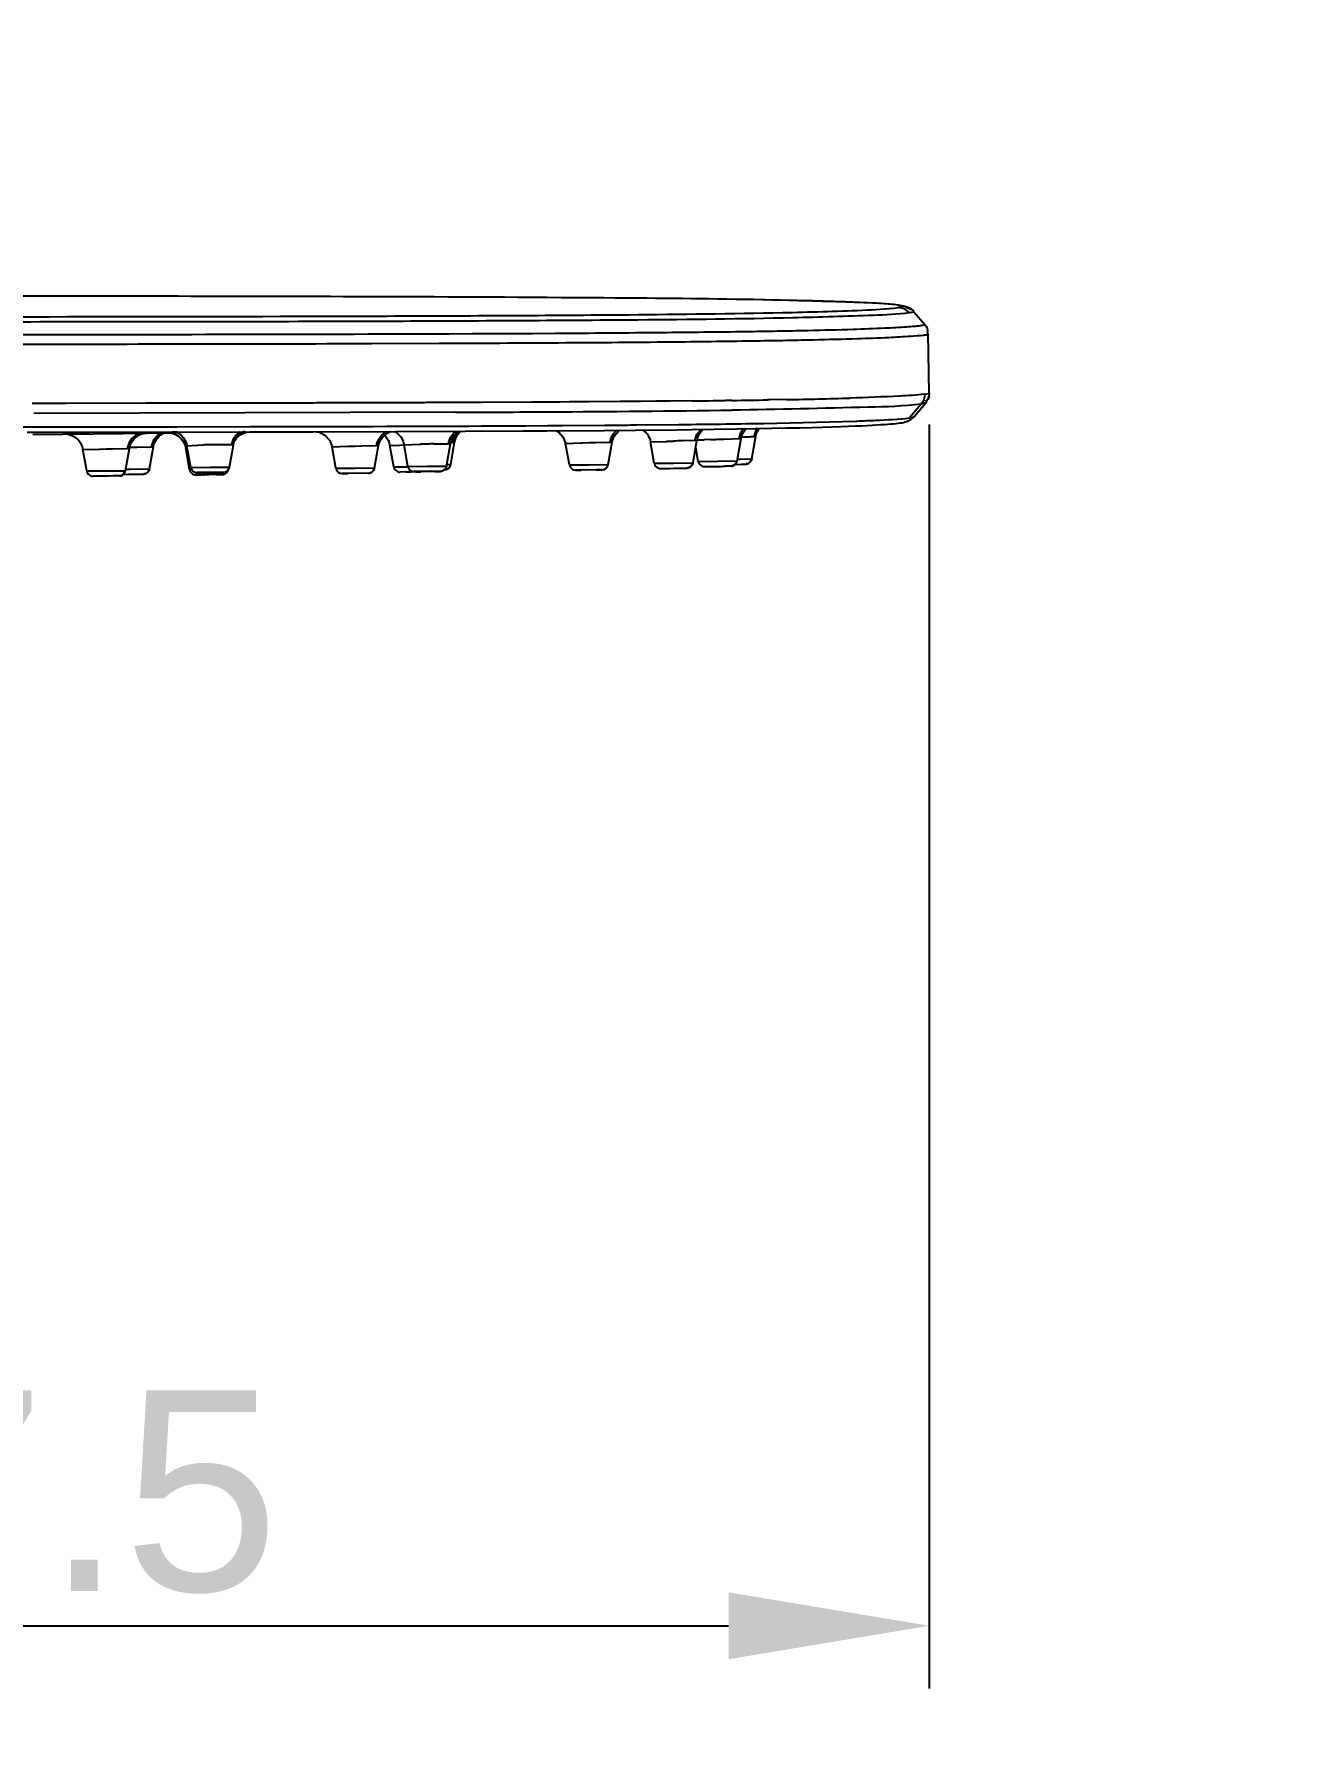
# Model space of a CAD drawing. Header units: millimetres. Extents: x 4625 to 5171, y -2661 to -1889.
# Drawn here: x 4793.23 to 4818.6, y -2144.52 to -2110.69 of the extents above; entities that cross this region are included whole.
import ezdxf

# ---------------------------------------------------------------- set-up
doc = ezdxf.new("R2010")
doc.units = ezdxf.units.MM
doc.header["$LTSCALE"] = 0.1
doc.layers.add('DIM', color=3, linetype='Continuous')
doc.styles.get("Standard").update_dxf_attribs({"font": 'arial.ttf'})
doc.dimstyles.new('ISO-25', dxfattribs={"dimtxt": 2.5, "dimasz": 2.5, "dimexe": 1.25, "dimexo": 0.625, "dimtad": 1, "dimlfac": 5, "dimtxsty": 'Standard', "dimcen": 2.5, "dimadec": 0, "dimazin": 0, "dimtfac": 1, "dimtmove": 0, "dimatfit": 3, "dimfxl": 0, "dimarcsym": 0})

# ---------------------------------------------------------------- blocks, each defined once
blk = doc.blocks.new('*D4')
at = {"layer": 'Defpoints', "color": 0}
for p in [(4744.225, -2117.851), (4811.072, -2117.852), (4811.072, -2142.426)]:
    blk.add_point(p, dxfattribs=at)
at = {"layer": 'DIM', "color": 0, "lineweight": -2}
for p, q in [((4744.225, -2118.476), (4744.225, -2143.676)), ((4811.072, -2118.477), (4811.072, -2143.676)), ((4748.225, -2142.426), (4807.072, -2142.426))]:
    blk.add_line(p, q, dxfattribs=at)
at = {"layer": 'DIM', "color": 0}
for points in [[(4748.225, -2141.76), (4748.225, -2143.093), (4744.225, -2142.426)], [(4807.072, -2141.76), (4807.072, -2143.093), (4811.072, -2142.426)]]:
    blk.add_solid(points, dxfattribs=at)
at = {"layer": 'DIM', "color": 0, "insert": (4791.126, -2139.759), "char_height": 4, "attachment_point": 5}
blk.add_mtext('267.5', dxfattribs=at)
blk = doc.blocks.new('*D16')
at = {"layer": 'Defpoints', "color": 0}
for p in [(4777.648, -2092.633), (4866.09, -2605.033), (4891.722, -2605.033)]:
    blk.add_point(p, dxfattribs=at)
at = {"layer": 'DIM', "color": 0, "lineweight": -2}
for p, q in [((4778.273, -2092.633), (4892.972, -2092.633)), ((4891.722, -2096.633), (4891.722, -2601.033)), ((4866.715, -2605.033), (4892.972, -2605.033))]:
    blk.add_line(p, q, dxfattribs=at)
at = {"layer": 'DIM', "color": 0}
for points in [[(4891.056, -2096.633), (4892.389, -2096.633), (4891.722, -2092.633)], [(4891.056, -2601.033), (4892.389, -2601.033), (4891.722, -2605.033)]]:
    blk.add_solid(points, dxfattribs=at)
at = {"layer": 'DIM', "color": 0, "insert": (4888.475, -2348.833), "char_height": 4, "attachment_point": 5, "rotation": 90}
blk.add_mtext('(2280)', dxfattribs=at)

msp = doc.modelspace()

# ---------------------------------------------------------------- linework, layer by layer
at = {"color": 7, "linetype": 'Continuous'}
for p, q in [((4810.5636, -2116.1178), (4810.4072, -2116.0943)), ((4810.4495, -2116.1499), (4810.5398, -2116.1256)), ((4810.5395, -2116.1256), (4810.4519, -2116.1014)), ((4810.7088, -2116.1912), (4810.5636, -2116.1178)), ((4810.727, -2116.2476), (4810.6775, -2116.2559)), ((4810.7683, -2116.2314), (4810.727, -2116.2476)), ((4810.7673, -2116.2301), (4810.7474, -2116.2092)), ((4810.7663, -2116.231), (4810.9801, -2116.4833)), ((4801.509, -2116.6703), (4801.9716, -2116.6684)), ((4801.9716, -2116.6684), (4802.3013, -2116.6669)), ((4802.3013, -2116.6669), (4802.5287, -2116.6659)), ((4802.5287, -2116.6659), (4802.5482, -2116.6658)), ((4802.5482, -2116.6658), (4802.8186, -2116.6644)), ((4802.8186, -2116.6644), (4803.1632, -2116.6626)), ((4803.1632, -2116.6626), (4803.6255, -2116.6599)), ((4811.0717, -2117.8516), (4811.051, -2116.6684)), ((4799.954, -2116.865), (4801.3078, -2116.8605)), ((4801.3078, -2116.8605), (4801.5089, -2116.8597)), ((4793.3246, -2118.059), (4793.1966, -2118.059)), ((4793.8713, -2118.059), (4793.3246, -2118.059)), ((4795.4619, -2118.057), (4793.8713, -2118.059)), ((4795.6937, -2118.0566), (4795.4619, -2118.057)), ((4795.7131, -2118.0566), (4795.6937, -2118.0566)), ((4795.7659, -2118.0565), (4795.7131, -2118.0566)), ((4795.8563, -2118.0563), (4795.7659, -2118.0565)), ((4795.9394, -2118.0562), (4795.8563, -2118.0563)), ((4795.9795, -2118.0561), (4795.9394, -2118.0562)), ((4796.019, -2118.056), (4795.9795, -2118.0561)), ((4796.2354, -2118.0556), (4796.019, -2118.056)), ((4796.2948, -2118.0555), (4796.2354, -2118.0556)), ((4797.4995, -2118.0534), (4796.2948, -2118.0555)), ((4797.5876, -2118.0532), (4797.4995, -2118.0534)), ((4797.7332, -2118.053), (4797.5876, -2118.0532)), ((4798.6102, -2118.0512), (4797.7332, -2118.053)), ((4798.6235, -2118.0512), (4798.6102, -2118.0512)), ((4798.8034, -2118.0508), (4798.6235, -2118.0512)), ((4798.8516, -2118.0507), (4798.8034, -2118.0508)), ((4799.1344, -2118.05), (4798.8516, -2118.0507)), ((4799.7881, -2118.0483), (4799.1344, -2118.05)), ((4800.0153, -2118.0476), (4799.7881, -2118.0483)), ((4800.094, -2118.0474), (4800.0153, -2118.0476)), ((4800.1479, -2118.0472), (4800.094, -2118.0474)), ((4800.1923, -2118.0471), (4800.1479, -2118.0472)), ((4800.2047, -2118.047), (4800.1923, -2118.0471)), ((4800.3185, -2118.0467), (4800.2047, -2118.047)), ((4800.4195, -2118.0464), (4800.3185, -2118.0467)), ((4800.5305, -2118.046), (4800.4195, -2118.0464)), ((4800.6664, -2118.0455), (4800.5305, -2118.046)), ((4801.013, -2118.0443), (4800.6664, -2118.0455)), ((4801.0528, -2118.0441), (4801.013, -2118.0443)), ((4801.0868, -2118.044), (4801.0528, -2118.0441)), ((4801.2289, -2118.0435), (4801.0868, -2118.044)), ((4801.4313, -2118.0427), (4801.2289, -2118.0435)), ((4801.4924, -2118.0424), (4801.4313, -2118.0427)), ((4801.5776, -2118.0421), (4801.4924, -2118.0424)), ((4801.6994, -2118.0416), (4801.5776, -2118.0421)), ((4801.8108, -2118.0411), (4801.6994, -2118.0416)), ((4801.8459, -2118.041), (4801.8108, -2118.0411)), ((4801.9654, -2118.0404), (4801.8459, -2118.041)), ((4802.0783, -2118.0399), (4801.9654, -2118.0404)), ((4802.1711, -2118.0395), (4802.0783, -2118.0399)), ((4803.1467, -2118.0345), (4802.1711, -2118.0395)), ((4803.2015, -2118.0342), (4803.1467, -2118.0345)), ((4803.2876, -2118.0337), (4803.2015, -2118.0342)), ((4803.5432, -2118.0322), (4803.2876, -2118.0337)), ((4803.6956, -2118.0313), (4803.5432, -2118.0322)), ((4803.7066, -2118.0312), (4803.6956, -2118.0313)), ((4803.9037, -2118.03), (4803.7066, -2118.0312)), ((4804.113, -2118.0286), (4803.9037, -2118.03)), ((4804.2967, -2118.0273), (4804.113, -2118.0286)), ((4804.9068, -2118.0227), (4804.2967, -2118.0273)), ((4804.9712, -2118.0222), (4804.9068, -2118.0227)), ((4804.9839, -2118.0221), (4804.9712, -2118.0222)), ((4805.2915, -2118.0195), (4804.9839, -2118.0221)), ((4805.3167, -2118.0193), (4805.2915, -2118.0195)), ((4805.6228, -2118.0165), (4805.3167, -2118.0193)), ((4805.9066, -2118.0138), (4805.6228, -2118.0165)), ((4806.3535, -2118.0091), (4805.9066, -2118.0138)), ((4807.1359, -2117.9995), (4807.0091, -2118.0012)), ((4807.8963, -2117.9881), (4807.8493, -2117.9888)), ((4808.2247, -2117.9823), (4807.8963, -2117.9881)), ((4810.9107, -2118.0722), (4810.6787, -2118.3465)), ((4810.7681, -2118.3228), (4810.9999, -2118.0492)), ((4810.9111, -2118.0736), (4810.9107, -2118.0722)), ((4810.9998, -2118.0493), (4810.9111, -2118.0736)), ((4810.9814, -2117.8749), (4811.0613, -2117.8586)), ((4811.0002, -2118.0486), (4810.9999, -2118.0492)), ((4811.0613, -2117.8586), (4811.0717, -2117.8516)), ((4811.071, -2117.8516), (4811.0626, -2117.9232)), ((4801.6367, -2118.2355), (4793.2308, -2118.2618)), ((4807.7726, -2118.4564), (4809.6082, -2118.4109)), ((4809.6082, -2118.4109), (4809.6298, -2118.4101)), ((4810.6776, -2118.3469), (4810.7677, -2118.3251)), ((4810.7107, -2118.376), (4810.7677, -2118.3251)), ((4810.7667, -2118.3242), (4810.7681, -2118.3228)), ((4810.7681, -2118.3228), (4810.769, -2118.3216)), ((4792.7825, -2118.5282), (4795.9435, -2118.5248)), ((4793.098, -2118.6319), (4794.3453, -2118.6307)), ((4793.2117, -2118.677), (4795.0086, -2118.6588)), ((4794.3453, -2118.6307), (4797.5281, -2118.6262)), ((4795.0086, -2118.6588), (4795.9597, -2118.6477)), ((4795.213, -2118.7812), (4795.2502, -2118.7426)), ((4795.679, -2118.7638), (4795.719, -2118.7173)), ((4795.9605, -2118.6357), (4795.8848, -2118.6386)), ((4795.9055, -2118.6388), (4795.9445, -2118.6389)), ((4795.9435, -2118.5248), (4795.9895, -2118.5247)), ((4795.9895, -2118.5247), (4796.085, -2118.5246)), ((4796.0676, -2118.6285), (4796.1162, -2118.6555)), ((4796.085, -2118.5246), (4797.5454, -2118.5222)), ((4796.1023, -2118.7063), (4796.1385, -2118.7353)), ((4797.3728, -2118.6406), (4797.3996, -2118.6264)), ((4797.4717, -2118.6302), (4797.8365, -2118.6256)), ((4797.5281, -2118.6262), (4798.7968, -2118.6235)), ((4797.5454, -2118.5222), (4798.8435, -2118.5195)), ((4798.7968, -2118.6235), (4800.4418, -2118.6188)), ((4798.8435, -2118.5195), (4798.8721, -2118.5194)), ((4798.8595, -2118.6233), (4798.9205, -2118.6329)), ((4798.8721, -2118.5194), (4799.9637, -2118.5165)), ((4799.9637, -2118.5165), (4799.9859, -2118.5164)), ((4799.9859, -2118.5164), (4800.264, -2118.5156)), ((4800.2133, -2118.6892), (4800.2401, -2118.7168)), ((4800.2169, -2118.6847), (4800.327, -2118.6172)), ((4800.2401, -2118.7168), (4800.2689, -2118.7552)), ((4800.264, -2118.5156), (4800.3226, -2118.5154)), ((4800.3226, -2118.5154), (4800.3987, -2118.5151)), ((4800.3987, -2118.5151), (4800.4526, -2118.515)), ((4800.4418, -2118.6188), (4801.8233, -2118.6135)), ((4800.4526, -2118.515), (4800.4699, -2118.5149)), ((4800.4699, -2118.5149), (4801.3679, -2118.5117)), ((4801.3679, -2118.5117), (4801.3999, -2118.5115)), ((4801.3999, -2118.5115), (4801.5539, -2118.5109)), ((4801.5539, -2118.5109), (4801.6086, -2118.5107)), ((4801.6141, -2118.7099), (4801.5735, -2118.8325)), ((4801.6086, -2118.5107), (4801.8451, -2118.5097)), ((4801.6136, -2118.8296), (4801.6229, -2118.7897)), ((4801.6666, -2118.6345), (4801.6141, -2118.7099)), ((4801.6229, -2118.7897), (4801.6466, -2118.7287)), ((4801.6466, -2118.7287), (4801.6793, -2118.6747)), ((4801.6793, -2118.6747), (4801.7192, -2118.6281)), ((4801.7192, -2118.6281), (4801.7361, -2118.6139)), ((4801.8233, -2118.6135), (4802.9721, -2118.6076)), ((4801.8451, -2118.5097), (4801.8986, -2118.5094)), ((4801.8986, -2118.5094), (4802.1544, -2118.5082)), ((4802.1544, -2118.5082), (4802.9746, -2118.504)), ((4802.9721, -2118.6076), (4803.451, -2118.6048)), ((4802.9746, -2118.504), (4803.0288, -2118.5037)), ((4803.0288, -2118.5037), (4803.4712, -2118.5011)), ((4803.451, -2118.6048), (4804.5905, -2118.5966)), ((4803.4712, -2118.5011), (4803.4897, -2118.501)), ((4803.4897, -2118.501), (4803.5461, -2118.5007)), ((4803.5461, -2118.5007), (4803.7439, -2118.4994)), ((4803.7439, -2118.4994), (4803.7639, -2118.4993)), ((4803.7639, -2118.4993), (4804.6049, -2118.4933)), ((4804.5905, -2118.5966), (4805.2141, -2118.5913)), ((4804.6049, -2118.4933), (4804.8168, -2118.4916)), ((4804.8168, -2118.4916), (4804.9652, -2118.4904)), ((4804.8711, -2118.6163), (4804.9074, -2118.594)), ((4804.9652, -2118.4904), (4805.0597, -2118.4896)), ((4805.0597, -2118.4896), (4805.1179, -2118.4891)), ((4805.1179, -2118.4891), (4805.1378, -2118.4889)), ((4805.1378, -2118.4889), (4805.1825, -2118.4885)), ((4805.1825, -2118.4885), (4805.2425, -2118.488)), ((4805.2141, -2118.5913), (4806.0469, -2118.5828)), ((4805.2425, -2118.488), (4806.0729, -2118.4798)), ((4806.0469, -2118.5828), (4806.3473, -2118.5793)), ((4806.3473, -2118.5793), (4806.7878, -2118.5735)), ((4806.4023, -2118.797), (4806.441, -2118.6784)), ((4806.441, -2118.6784), (4806.5181, -2118.5763)), ((4806.5222, -2118.6229), (4806.5588, -2118.5842)), ((4806.7119, -2118.7799), (4806.5835, -2118.7842)), ((4806.7669, -2118.4715), (4806.824, -2118.4708)), ((4806.7878, -2118.5735), (4807.2359, -2118.567)), ((4806.8545, -2118.7749), (4806.9868, -2118.7701)), ((4806.9868, -2118.7701), (4807.2801, -2118.7588)), ((4807.2359, -2118.567), (4807.6031, -2118.5609)), ((4807.2414, -2119.2051), (4807.3205, -2118.7566)), ((4807.2801, -2118.7588), (4807.3186, -2118.6401)), ((4807.3205, -2118.7566), (4807.3104, -2118.7573)), ((4807.3202, -2118.7566), (4807.328, -2118.7219)), ((4807.3797, -2118.6104), (4807.4166, -2118.5645)), ((4807.5027, -2118.7218), (4807.5741, -2118.7181)), ((4807.5353, -2119.1638), (4807.6144, -2118.7149)), ((4807.6144, -2118.5958), (4807.5741, -2118.7181)), ((4807.6042, -2118.7161), (4807.5863, -2118.7174)), ((4807.6031, -2118.5609), (4807.9324, -2118.5548)), ((4807.6136, -2118.4591), (4807.6593, -2118.4583)), ((4807.6142, -2118.7149), (4807.6234, -2118.6752)), ((4807.6234, -2118.6752), (4807.6471, -2118.6143)), ((4807.6471, -2118.6143), (4807.6796, -2118.5603)), ((4807.6593, -2118.4583), (4807.6786, -2118.458)), ((4807.6786, -2118.458), (4807.7726, -2118.4564)), ((4794.2054, -2118.9755), (4794.5234, -2118.9689)), ((4794.2813, -2119.4062), (4794.2054, -2118.9756)), ((4794.5234, -2118.9689), (4794.5404, -2118.9686)), ((4794.5404, -2118.9686), (4794.6668, -2118.966)), ((4794.6668, -2118.966), (4794.7987, -2118.9633)), ((4794.7987, -2118.9633), (4795.0911, -2118.9573)), ((4795.0534, -2119.4002), (4795.1316, -2118.9566)), ((4795.1308, -2118.8369), (4795.0911, -2118.9573)), ((4795.1033, -2118.9571), (4795.0911, -2118.9573)), ((4795.1212, -2118.9568), (4795.1033, -2118.9571)), ((4795.1316, -2118.9566), (4795.1214, -2118.9568)), ((4795.1484, -2118.9331), (4795.1311, -2118.9335)), ((4795.1314, -2118.9566), (4795.1365, -2118.9321)), ((4795.1365, -2118.9321), (4795.1549, -2118.8765)), ((4795.1484, -2118.9331), (4795.2804, -2118.9301)), ((4795.2804, -2118.9301), (4795.5729, -2118.9217)), ((4795.535, -2119.3632), (4795.6133, -2118.9191)), ((4795.5729, -2118.9217), (4795.6118, -2118.8024)), ((4795.603, -2118.9202), (4795.5851, -2118.9211)), ((4795.613, -2118.9191), (4795.6224, -2118.879)), ((4796.2428, -2118.8962), (4796.2558, -2118.9478)), ((4796.2555, -2118.9478), (4796.2835, -2118.945)), ((4796.3316, -2119.3793), (4796.2555, -2118.9478)), ((4796.2782, -2118.9029), (4796.5967, -2118.888)), ((4796.3547, -2119.3364), (4796.2782, -2118.9029)), ((4796.5967, -2118.888), (4796.614, -2118.8877)), ((4797.1635, -2118.888), (4796.9134, -2118.8849)), ((4797.1267, -2119.3329), (4797.2044, -2118.8923)), ((4797.1938, -2118.8899), (4797.1758, -2118.8886)), ((4797.2044, -2118.8923), (4797.194, -2118.8899)), ((4797.2042, -2118.8922), (4797.2161, -2118.8438)), ((4799.1701, -2118.9232), (4799.4879, -2118.9132)), ((4799.2458, -2119.3526), (4799.1701, -2118.9232)), ((4799.4879, -2118.9132), (4799.5046, -2118.9128)), ((4799.5046, -2118.9128), (4799.6312, -2118.9097)), ((4799.6312, -2118.9097), (4799.7632, -2118.9066)), ((4799.7632, -2118.9066), (4800.0557, -2118.9005)), ((4800.0178, -2119.3455), (4800.0963, -2118.9007)), ((4800.0859, -2118.9003), (4800.0679, -2118.9004)), ((4800.096, -2118.9006), (4800.0987, -2118.8869)), ((4800.3239, -2118.8951), (4800.5137, -2118.8904)), ((4800.3995, -2119.3234), (4800.324, -2118.8952)), ((4800.5137, -2118.8904), (4800.6043, -2118.888)), ((4800.6055, -2118.8844), (4800.9243, -2118.8719)), ((4800.6815, -2119.3155), (4800.6055, -2118.8844)), ((4800.9243, -2118.8719), (4800.9405, -2118.8715)), ((4801.1996, -2118.8665), (4801.4909, -2118.8646)), ((4801.4535, -2119.3099), (4801.5317, -2118.8669)), ((4801.5212, -2118.8655), (4801.5032, -2118.8648)), ((4801.5317, -2118.8669), (4801.5213, -2118.8655)), ((4801.5351, -2119.2761), (4801.6139, -2118.8296)), ((4801.6036, -2118.8308), (4801.5857, -2118.8318)), ((4803.8246, -2118.8567), (4804.1422, -2118.8451)), ((4803.9002, -2119.2854), (4803.8246, -2118.8567)), ((4804.1422, -2118.8451), (4804.1588, -2118.8446)), ((4804.1588, -2118.8446), (4804.2855, -2118.8412)), ((4804.2855, -2118.8412), (4804.4176, -2118.8378)), ((4804.4176, -2118.8378), (4804.7102, -2118.8316)), ((4804.6722, -2119.2775), (4804.7508, -2118.832)), ((4804.7404, -2118.8315), (4804.7224, -2118.8315)), ((4804.7505, -2118.8319), (4804.7404, -2118.8315)), ((4804.7505, -2118.832), (4804.7532, -2118.8183)), ((4805.5165, -2118.826), (4805.8338, -2118.8151)), ((4805.5918, -2119.2529), (4805.5166, -2118.8261)), ((4805.8338, -2118.8151), (4805.8502, -2118.8145)), ((4805.8502, -2118.8145), (4805.977, -2118.8104)), ((4806.4023, -2118.797), (4806.1512, -2118.8048)), ((4806.3639, -2119.2434), (4806.4428, -2118.796)), ((4806.4145, -2118.7967), (4806.4023, -2118.797)), ((4806.4324, -2118.7962), (4806.4145, -2118.7967)), ((4806.4694, -2119.2156), (4806.4191, -2118.9304)), ((4806.4428, -2118.796), (4806.4326, -2118.7962)), ((4794.2814, -2119.4062), (4794.6668, -2119.4052)), ((4794.6668, -2119.4052), (4795.0513, -2119.4004)), ((4795.1484, -2119.3698), (4795.5328, -2119.3635)), ((4796.3316, -2119.3793), (4796.3609, -2119.3791)), ((4796.3316, -2119.3793), (4796.3355, -2119.3952)), ((4796.3547, -2119.3364), (4796.7404, -2119.3331)), ((4796.4676, -2119.4394), (4796.4668, -2119.4393)), ((4796.4799, -2119.4399), (4796.4676, -2119.4394)), ((4796.4802, -2119.4393), (4796.4787, -2119.4397)), ((4796.4787, -2119.4397), (4796.4799, -2119.4399)), ((4796.4799, -2119.4399), (4796.5175, -2119.4407)), ((4796.5953, -2119.4367), (4796.4802, -2119.4393)), ((4796.5487, -2119.441), (4796.6574, -2119.441)), ((4797.0032, -2119.4359), (4796.5953, -2119.4367)), ((4796.6154, -2119.4388), (4796.6159, -2119.4389)), ((4796.7404, -2119.4367), (4796.6323, -2119.4381)), ((4796.7404, -2119.3331), (4797.1248, -2119.3328)), ((4796.8649, -2119.437), (4796.7638, -2119.4369)), ((4796.8654, -2119.4371), (4796.8649, -2119.437)), ((4796.912, -2119.4388), (4796.9526, -2119.4381)), ((4796.9526, -2119.4381), (4796.9827, -2119.4374)), ((4797.0934, -2119.4016), (4797.0365, -2119.4631)), ((4797.1202, -2119.3563), (4797.1267, -2119.3329)), ((4799.2458, -2119.3527), (4799.6312, -2119.3503)), ((4799.3706, -2119.4559), (4799.372, -2119.4559)), ((4799.3721, -2119.4559), (4799.3706, -2119.4559)), ((4799.372, -2119.4559), (4799.4844, -2119.4542)), ((4799.4866, -2119.4544), (4799.3721, -2119.4559)), ((4799.8951, -2119.4488), (4799.4866, -2119.4544)), ((4799.6312, -2119.3503), (4800.0158, -2119.3456)), ((4800.3995, -2119.3234), (4800.6799, -2119.3227)), ((4800.6408, -2119.4259), (4800.5261, -2119.4268)), ((4800.6815, -2119.3155), (4801.067, -2119.3125)), ((4800.8414, -2119.4229), (4800.7377, -2119.4246)), ((4800.8072, -2119.4189), (4800.8011, -2119.4188)), ((4800.8072, -2119.4189), (4800.9193, -2119.4187)), ((4801.3304, -2119.4131), (4800.8075, -2119.4186)), ((4800.942, -2119.4173), (4800.9426, -2119.4174)), ((4801.067, -2119.4154), (4800.959, -2119.4168)), ((4801.067, -2119.3125), (4801.4515, -2119.3099)), ((4801.1915, -2119.4146), (4801.0903, -2119.4153)), ((4801.192, -2119.4147), (4801.1915, -2119.4146)), ((4801.2161, -2119.4155), (4801.3302, -2119.4133)), ((4801.4149, -2119.3796), (4801.4191, -2119.3794)), ((4801.4191, -2119.3794), (4801.4231, -2119.379)), ((4801.4927, -2119.2781), (4801.533, -2119.2765)), ((4801.5287, -2119.2991), (4801.5351, -2119.2761)), ((4803.9002, -2119.2854), (4804.2855, -2119.2824)), ((4804.0266, -2119.3885), (4804.0251, -2119.3886)), ((4804.0251, -2119.3886), (4804.0265, -2119.3886)), ((4804.0265, -2119.3886), (4804.1323, -2119.3871)), ((4804.4459, -2119.3822), (4804.0266, -2119.3885)), ((4804.1605, -2119.3866), (4804.1611, -2119.3866)), ((4804.2855, -2119.2823), (4804.6702, -2119.2776)), ((4804.431, -2119.3827), (4804.5494, -2119.3808)), ((4804.5496, -2119.3807), (4804.4459, -2119.3822)), ((4804.5494, -2119.3808), (4804.551, -2119.3807)), ((4804.551, -2119.3807), (4804.5496, -2119.3807)), ((4805.5919, -2119.253), (4805.977, -2119.2501)), ((4805.7188, -2119.3562), (4805.8137, -2119.355)), ((4805.8137, -2119.355), (4805.8995, -2119.3536)), ((4805.8995, -2119.3536), (4805.9946, -2119.3519)), ((4805.977, -2119.25), (4806.3618, -2119.2436)), ((4806.162, -2119.3486), (4806.2416, -2119.3467)), ((4806.4694, -2119.2156), (4806.8545, -2119.213)), ((4806.8545, -2119.213), (4807.2393, -2119.2054)), ((4807.1194, -2119.3085), (4807.0069, -2119.3119)), ((4807.2039, -2119.2737), (4807.3235, -2119.2707)), ((4807.2487, -2119.1711), (4807.287, -2119.1705)), ((4807.287, -2119.1705), (4807.5331, -2119.1642)), ((4807.3235, -2119.2707), (4807.3887, -2119.2686)), ((4794.5217, -2119.5089), (4794.4074, -2119.5096)), ((4794.6187, -2119.5079), (4794.5217, -2119.5089)), ((4794.7225, -2119.5068), (4794.6187, -2119.5079)), ((4794.8184, -2119.5055), (4794.7225, -2119.5068)), ((4794.9303, -2119.5036), (4794.8184, -2119.5055)), ((4795.0114, -2119.4733), (4795.0955, -2119.4726)), ((4795.0955, -2119.4726), (4795.1927, -2119.4714)), ((4795.1927, -2119.4714), (4795.3239, -2119.4693)), ((4796.4486, -2119.4825), (4796.4521, -2119.4826)), ((4796.4572, -2119.4827), (4796.4521, -2119.4826)), ((4796.4574, -2119.4824), (4796.456, -2119.4826)), ((4796.4572, -2119.4827), (4796.495, -2119.4828)), ((4796.5722, -2119.4805), (4796.4643, -2119.4822)), ((4796.5921, -2119.4812), (4796.5927, -2119.4812)), ((4796.7171, -2119.4794), (4796.6089, -2119.4808)), ((4796.6089, -2119.4808), (4796.6244, -2119.4808)), ((4796.7505, -2119.4792), (4796.7404, -2119.4793)), ((4796.8416, -2119.4786), (4796.8248, -2119.4786)), ((4796.8421, -2119.4787), (4796.8416, -2119.4786)), ((4796.9804, -2119.4772), (4796.869, -2119.4775)), ((4796.9414, -2119.4783), (4796.9802, -2119.4774)), ((4796.9802, -2119.4774), (4796.9817, -2119.4772))]:
    msp.add_line(p, q, dxfattribs=at)
for points in [[(4810.4072, -2116.0943), (4810.1735, -2116.0755), (4809.8483, -2116.0566), (4809.3951, -2116.0373), (4808.7452, -2116.0172), (4807.804, -2115.9963), (4806.4969, -2115.9761), (4804.8007, -2115.9586), (4802.8752, -2115.9453), (4800.9139, -2115.9363)], [(4810.9998, -2118.0493), (4811.0146, -2118.0302), (4811.0559, -2117.9482), (4811.0631, -2117.9233)], [(4809.4629, -2118.5137), (4809.6009, -2118.5082), (4809.7247, -2118.5029), (4809.8359, -2118.4976), (4809.936, -2118.4925), (4810.026, -2118.4875), (4810.1074, -2118.4825), (4810.1809, -2118.4777), (4810.2474, -2118.4729), (4810.3073, -2118.4682), (4810.3611, -2118.4635), (4810.4092, -2118.4588), (4810.4521, -2118.454), (4810.4905, -2118.4491)], [(4810.4905, -2118.4491), (4810.5253, -2118.4438), (4810.5583, -2118.4377), (4810.5933, -2118.4293), (4810.6382, -2118.4145), (4810.7107, -2118.376)], [(4793.8904, -2118.6701), (4793.91, -2118.6731), (4793.9483, -2118.6828), (4793.9864, -2118.6971), (4794.0237, -2118.7159), (4794.0596, -2118.7394), (4794.0934, -2118.7676), (4794.1243, -2118.8005), (4794.1516, -2118.8375), (4794.1744, -2118.8783), (4794.1924, -2118.9229), (4794.2057, -2118.9755)], [(4795.1549, -2118.8765), (4795.1807, -2118.8261), (4795.213, -2118.7812)], [(4795.2502, -2118.7426), (4795.2908, -2118.7109), (4795.3333, -2118.6862), (4795.3762, -2118.668), (4795.4175, -2118.6561), (4795.4301, -2118.6539)], [(4795.6224, -2118.879), (4795.6462, -2118.8179), (4795.679, -2118.7638)], [(4795.719, -2118.7173), (4795.7641, -2118.6793), (4795.8122, -2118.6501), (4795.8139, -2118.6494)], [(4795.9043, -2118.6387), (4795.9034, -2118.6386), (4795.9051, -2118.6387), (4795.9194, -2118.6396), (4795.9506, -2118.6436), (4795.9873, -2118.6519), (4796.0255, -2118.6648)], [(4796.0255, -2118.6648), (4796.0642, -2118.6829), (4796.1023, -2118.7063)], [(4796.1162, -2118.6555), (4796.1649, -2118.6938), (4796.2083, -2118.7419), (4796.2435, -2118.7981), (4796.2688, -2118.8614), (4796.2786, -2118.9028)], [(4796.1385, -2118.7353), (4796.1715, -2118.7694), (4796.2004, -2118.8079), (4796.2244, -2118.8503), (4796.2428, -2118.8962)], [(4797.2161, -2118.8438), (4797.2429, -2118.7802), (4797.2794, -2118.7246), (4797.3236, -2118.6777), (4797.3728, -2118.6406)], [(4797.2391, -2118.7893), (4797.2606, -2118.7588), (4797.2969, -2118.7203)], [(4797.2969, -2118.7203), (4797.3366, -2118.6885), (4797.3784, -2118.6633)], [(4797.3784, -2118.6633), (4797.4209, -2118.6445), (4797.4621, -2118.632), (4797.4924, -2118.6262)], [(4798.9205, -2118.6329), (4799.0367, -2118.6966), (4799.1233, -2118.7965), (4799.1704, -2118.9232)], [(4800.0987, -2118.8869), (4800.1402, -2118.7788), (4800.2169, -2118.6847)], [(4800.2689, -2118.7552), (4800.2928, -2118.7974), (4800.3112, -2118.8432), (4800.3243, -2118.8951)], [(4800.412, -2118.6189), (4800.4262, -2118.6261), (4800.4668, -2118.6535)], [(4800.4668, -2118.6535), (4800.5046, -2118.6874), (4800.5383, -2118.727), (4800.5666, -2118.7715), (4800.5885, -2118.8204), (4800.6036, -2118.873), (4800.6058, -2118.8843)], [(4801.5314, -2118.8669), (4801.5363, -2118.8433), (4801.5542, -2118.7885)], [(4801.5542, -2118.7885), (4801.5792, -2118.7389), (4801.6104, -2118.6947), (4801.6465, -2118.6562), (4801.6861, -2118.6244), (4801.7033, -2118.614)], [(4803.6428, -2118.6035), (4803.691, -2118.6299), (4803.7778, -2118.7299), (4803.8249, -2118.8566)], [(4804.7532, -2118.8183), (4804.7946, -2118.7103), (4804.8711, -2118.6163)], [(4805.3702, -2118.5899), (4805.3943, -2118.6087), (4805.4227, -2118.6364), (4805.4486, -2118.6677), (4805.4716, -2118.7024), (4805.4911, -2118.7407), (4805.5064, -2118.7823), (4805.5169, -2118.826)], [(4806.4425, -2118.796), (4806.4474, -2118.7728), (4806.4653, -2118.7176)], [(4806.4653, -2118.7176), (4806.4906, -2118.6675), (4806.5222, -2118.6229)], [(4807.328, -2118.7219), (4807.3497, -2118.663), (4807.3797, -2118.6104)], [(4807.9324, -2118.5548), (4808.2282, -2118.5487), (4808.4937, -2118.5427), (4808.7317, -2118.5367), (4808.9453, -2118.5308), (4809.1371, -2118.525), (4809.309, -2118.5193), (4809.4629, -2118.5137)], [(4794.2814, -2119.4062), (4794.2858, -2119.4238), (4794.2969, -2119.4482), (4794.312, -2119.4686), (4794.3296, -2119.4846), (4794.3488, -2119.4964), (4794.3684, -2119.5042), (4794.387, -2119.5083), (4794.3993, -2119.5094), (4794.4037, -2119.5096)], [(4794.9343, -2119.5035), (4794.9359, -2119.5034), (4794.945, -2119.5026), (4794.9608, -2119.4997), (4794.9774, -2119.4943), (4794.9938, -2119.4861), (4795.0095, -2119.4752), (4795.0238, -2119.4614), (4795.036, -2119.4451), (4795.0456, -2119.4266), (4795.0522, -2119.4061), (4795.0534, -2119.4002)], [(4795.3239, -2119.4693), (4795.3499, -2119.4687), (4795.3881, -2119.4678)], [(4795.3881, -2119.4678), (4795.4009, -2119.4673), (4795.4106, -2119.4669), (4795.4186, -2119.4665), (4795.4224, -2119.4661)], [(4795.4226, -2119.4661), (4795.4303, -2119.4652), (4795.4513, -2119.4601), (4795.4737, -2119.4501), (4795.4953, -2119.4345), (4795.5144, -2119.4129), (4795.5287, -2119.3858), (4795.5349, -2119.3632)], [(4796.3355, -2119.3952), (4796.3465, -2119.4201), (4796.3615, -2119.4409), (4796.3791, -2119.4571), (4796.3983, -2119.4691), (4796.418, -2119.4771), (4796.4363, -2119.4813), (4796.4486, -2119.4825)], [(4796.3547, -2119.3364), (4796.3604, -2119.3575), (4796.3753, -2119.3862), (4796.3963, -2119.4095), (4796.4208, -2119.4259), (4796.4455, -2119.4355), (4796.4648, -2119.4391), (4796.4676, -2119.4394)], [(4796.4668, -2119.4393), (4796.4709, -2119.4397), (4796.4794, -2119.4401), (4796.4881, -2119.4404), (4796.499, -2119.4406), (4796.5126, -2119.4408), (4796.5487, -2119.441)], [(4796.9827, -2119.4374), (4796.9936, -2119.4371), (4797.0021, -2119.4368), (4797.0098, -2119.4363), (4797.0213, -2119.4351), (4797.0419, -2119.4303), (4797.0643, -2119.4205)], [(4796.9842, -2119.4773), (4796.9871, -2119.4772), (4796.9991, -2119.4759), (4797.0159, -2119.4722), (4797.0334, -2119.4655), (4797.0508, -2119.4557), (4797.0671, -2119.4424), (4797.0815, -2119.4259), (4797.093, -2119.4067), (4797.0989, -2119.3908)], [(4797.0029, -2119.4365), (4797.0043, -2119.4363), (4797.0044, -2119.4361), (4797.0032, -2119.4359)], [(4797.0643, -2119.4205), (4797.0865, -2119.4048), (4797.1059, -2119.383), (4797.1202, -2119.3563)], [(4799.2458, -2119.3526), (4799.2514, -2119.3735), (4799.2676, -2119.4041), (4799.2934, -2119.4306), (4799.3285, -2119.4492), (4799.3706, -2119.4559)], [(4799.8964, -2119.4488), (4799.9369, -2119.4414), (4799.971, -2119.4228), (4799.9964, -2119.3964), (4800.0124, -2119.3659), (4800.0178, -2119.3455)], [(4800.3995, -2119.3234), (4800.4044, -2119.3424), (4800.4172, -2119.3689), (4800.4342, -2119.3901), (4800.4539, -2119.4061), (4800.4751, -2119.4173), (4800.4961, -2119.4239), (4800.5133, -2119.4264), (4800.5214, -2119.4268)], [(4800.6815, -2119.3155), (4800.6875, -2119.3375), (4800.702, -2119.3651), (4800.7208, -2119.3866), (4800.7423, -2119.4021), (4800.7649, -2119.4124), (4800.7862, -2119.4175), (4800.7991, -2119.4188), (4800.8011, -2119.4188)], [(4800.8075, -2119.4186), (4800.8061, -2119.4187), (4800.806, -2119.4188), (4800.8072, -2119.4189)], [(4801.3302, -2119.4133), (4801.3316, -2119.4132), (4801.3317, -2119.4131), (4801.3304, -2119.4131)], [(4801.3352, -2119.4132), (4801.343, -2119.4126), (4801.3611, -2119.4094), (4801.3819, -2119.4021), (4801.402, -2119.3907), (4801.4206, -2119.3747), (4801.4365, -2119.3544), (4801.4482, -2119.33), (4801.4535, -2119.3099)], [(4801.4233, -2119.379), (4801.4309, -2119.378), (4801.4518, -2119.3729), (4801.474, -2119.3629), (4801.4955, -2119.3474), (4801.5144, -2119.326), (4801.5287, -2119.2991)], [(4803.9002, -2119.2854), (4803.9058, -2119.3063), (4803.922, -2119.3369), (4803.9479, -2119.3634), (4803.983, -2119.382), (4804.0251, -2119.3886)], [(4804.5509, -2119.3808), (4804.5914, -2119.3734), (4804.6254, -2119.3548), (4804.6508, -2119.3284), (4804.6667, -2119.298), (4804.6722, -2119.2775)], [(4805.5919, -2119.2529), (4805.5949, -2119.2658), (4805.6035, -2119.2877), (4805.6155, -2119.3068), (4805.63, -2119.3229), (4805.6462, -2119.3356), (4805.6633, -2119.345), (4805.6806, -2119.3514), (4805.697, -2119.3549), (4805.7094, -2119.3561), (4805.7146, -2119.3563), (4805.716, -2119.3563)], [(4806.245, -2119.3467), (4806.2463, -2119.3466), (4806.2543, -2119.346), (4806.2685, -2119.3436), (4806.2836, -2119.3391), (4806.2988, -2119.3324), (4806.3136, -2119.3232), (4806.3276, -2119.3116), (4806.34, -2119.2976), (4806.3504, -2119.2816), (4806.3584, -2119.2639), (4806.3638, -2119.2434)], [(4806.4694, -2119.2156), (4806.4743, -2119.2344), (4806.4868, -2119.2606), (4806.5036, -2119.2818), (4806.5231, -2119.2978), (4806.5442, -2119.3092), (4806.5652, -2119.3159), (4806.5825, -2119.3185), (4806.591, -2119.319), (4806.5968, -2119.3191), (4806.6036, -2119.3191), (4806.6193, -2119.319)], [(4807.1263, -2119.3082), (4807.1386, -2119.3067), (4807.157, -2119.3023), (4807.1762, -2119.2941), (4807.1951, -2119.282), (4807.2123, -2119.2657), (4807.2266, -2119.2457), (4807.2368, -2119.2229), (4807.2414, -2119.2051)], [(4807.3887, -2119.2686), (4807.4017, -2119.2681), (4807.4115, -2119.2676), (4807.4195, -2119.2671), (4807.4237, -2119.2667)], [(4807.4239, -2119.2667), (4807.4314, -2119.2657), (4807.4522, -2119.2606), (4807.4742, -2119.2506), (4807.4956, -2119.2352), (4807.5145, -2119.2139), (4807.5287, -2119.1872), (4807.5352, -2119.1638)]]:
    msp.add_lwpolyline(points, dxfattribs=at)
for centre, radius, start, end in [((4792.1301, -4678.6992), 2562.7779, 89.8036205, 89.9847535), ((4810.5396, -2116.428), 0.3017, 46.48415, 57.22526), ((4792.1753, 790.5786), 2907.2639, 270.0136169, 270.1839475), ((4792.2115, 536.1851), 2653.0615, 270.0142835, 270.1672081), ((4797.5885, -1104.562), 1012.3053, 270.2218886, 270.3532208), ((4802.8061, -1796.1285), 321.9001, 270.631428, 270.748118), ((4803.9832, -1883.4864), 234.5343, 270.772539, 270.944523), ((4806.3694, -2010.9891), 107.0093, 270.99342, 271.672785), ((4798.0442, -1185.4341), 932.8083, 270.2206657, 270.3344923), ((4801.2265, -1659.8625), 458.3695, 270.282924, 270.739909), ((4795.4278, -2118.9664), 0.3177, 96.0645, 112.06053), ((4796.4437, -2143.2859), 24.6549, 90.86702, 91.12299), ((4795.9098, -2087.1727), 31.4663, 270.13295, 270.31477), ((4797.4782, -2118.9383), 0.3176, 95.76208, 109.88515), ((4802.6247, -1800.2976), 318.2009, 270.620898, 270.74587), ((4805.2242, -2078.1723), 40.6346, 271.71328, 271.91702), ((4804.782, -2061.617), 57.1954, 271.93362, 272.07656), ((4803.5336, -1869.7593), 248.7332, 270.757964, 270.939867), ((4807.0195, -2112.9366), 5.8279, 272.56305, 272.68342), ((4807.1856, -2116.446), 2.3147, 272.64321, 273.08616), ((4807.6525, -2118.8114), 0.3753, 138.34342, 152.84022), ((4806.4203, -2095.3749), 23.3721, 272.20854, 272.65453), ((4807.4198, -2115.9841), 2.7384, 273.23017, 273.48637), ((4807.9487, -2118.7718), 0.3778, 145.34128, 152.22462), ((4795.4609, -2116.1798), 2.7441, 272.33988, 272.5951), ((4796.9131, -2136.1322), 17.2471, 90.57368, 90.99353), ((4796.93, -2136.3099), 17.425, 90.0546, 90.62359), ((4797.1202, -2119.9354), 1.0483, 86.96185, 87.63527), ((4800.1098, -2123.4474), 4.5472, 90.52779, 90.68216), ((4801.9377, -2163.7272), 44.8668, 91.11196, 91.27359), ((4801.6703, -2149.5862), 30.7233, 90.87791, 91.12514), ((4801.4665, -2120.4954), 1.631, 88.71203, 89.14353), ((4801.3875, -2115.3225), 3.5149, 272.54202, 273.03287), ((4801.4403, -2116.0941), 2.7416, 272.78565, 273.04128), ((4804.7447, -2122.2319), 3.4005, 90.37501, 90.58156), ((4808.471, -2193.6679), 74.899, 91.774855, 91.908148), ((4794.7985, -2077.5807), 41.7905, 270.34684, 270.47966), ((4796.5843, -2111.839), 7.6021, 269.49605, 270.05512), ((4796.9791, -2119.3536), 0.1236, 270.61423, 297.63904), ((4799.8934, -2119.3253), 0.1235, 270.78011, 299.30383), ((4800.1016, -2076.6908), 42.7385, 270.72287, 270.85282), ((4800.1441, -2077.5034), 41.9253, 270.95301, 271.08398), ((4801.4108, -2119.2566), 0.123, 275.7882, 297.86752), ((4801.3189, -2113.0643), 6.2162, 271.3362, 271.60217), ((4804.5477, -2119.2573), 0.1236, 270.85855, 298.79212), ((4804.8648, -2056.7802), 62.5819, 271.034474, 271.187733), ((4806.49, -2105.9251), 13.3945, 270.55939, 270.8971), ((4806.2312, -2089.2444), 30.0772, 270.89249, 271.08145), ((4805.982, -2075.5003), 43.8236, 271.06807, 271.21206), ((4806.1994, -2085.5926), 33.729, 271.20555, 271.37194), ((4796.4835, -2120.2234), 0.7414, 91.48925, 92.01524), ((4796.4324, -2101.6228), 17.86, 270.20097, 270.4394), ((4797.2587, -2173.3573), 53.8812, 90.5164, 90.73001), ((4796.8816, -2129.9002), 10.4219, 90.57876, 90.72033), ((4797.2084, -2166.5923), 47.116, 90.41278, 90.52937), ((4796.8401, -2125.446), 5.9675, 90.14708, 90.61248), ((4796.6373, -2101.0133), 18.4674, 270.71006, 270.94354)]:
    msp.add_arc(centre, radius, start, end, dxfattribs=at)
for points, knots in [([(4810.4519, -2116.1014), (4810.2261, -2116.0697), (4809.5004, -2116.0426), (4807.8295, -2115.9871), (4804.8763, -2115.9573), (4802.421, -2115.942), (4800.914, -2115.9363)], [0, 0, 0, 0, 0.0716892, 0.2278325, 0.526109, 1, 1, 1, 1]), ([(4810.6764, -2116.2553), (4810.4371, -2116.2879), (4809.6608, -2116.3161), (4807.8582, -2116.3739), (4804.6833, -2116.4031), (4800.1624, -2116.4287), (4794.7471, -2116.4351), (4787.0819, -2116.4415), (4781.2978, -2116.4432), (4777.4369, -2116.4433)], [0, 0, 0, 0, 0.021798, 0.0699556, 0.1628825, 0.308237, 0.4780019, 0.6515748, 1, 1, 1, 1]), ([(4777.4373, -2116.3362), (4781.2698, -2116.3362), (4788.88, -2116.3323), (4798.0948, -2116.3291), (4804.499, -2116.2993), (4807.6554, -2116.2637), (4809.4448, -2116.2163), (4810.2127, -2116.1772), (4810.4498, -2116.1499)], [0, 0, 0, 0, 0.3482528, 0.6915141, 0.8373035, 0.9302051, 0.9783096, 1, 1, 1, 1]), ([(4803.6255, -2116.6599), (4804.3325, -2116.6556), (4805.5965, -2116.6468), (4807.274, -2116.628), (4808.5426, -2116.6064), (4809.4662, -2116.5839), (4810.1193, -2116.5594), (4810.5292, -2116.5392), (4810.7592, -2116.5205), (4810.8776, -2116.5105), (4810.9356, -2116.497), (4810.9807, -2116.4913), (4810.9815, -2116.4821)], [0, 0, 0, 0, 0.2880873, 0.5150284, 0.6834653, 0.8051809, 0.8911705, 0.9503511, 0.9712616, 0.9866447, 0.9962745, 1, 1, 1, 1]), ([(4803.8292, -2116.8481), (4804.5225, -2116.8437), (4805.7617, -2116.8343), (4807.4058, -2116.8151), (4808.6514, -2116.7933), (4809.5565, -2116.77), (4810.2049, -2116.7474), (4810.6355, -2116.7221), (4810.9022, -2116.7025), (4811.0086, -2116.6912), (4811.0505, -2116.6787), (4811.051, -2116.669)], [0, 0, 0, 0, 0.287651, 0.5141605, 0.6823325, 0.8042423, 0.8905263, 0.9500144, 0.9863842, 0.995988, 1, 1, 1, 1]), ([(4810.9107, -2118.0722), (4810.5634, -2118.1191), (4809.3045, -2118.1466), (4808.0509, -2118.1818), (4807.1456, -2118.1938)], [0, 0, 0, 0, 0.2790716, 1, 1, 1, 1]), ([(4810.9823, -2117.8739), (4810.8151, -2117.8969), (4810.3177, -2117.9224), (4809.8213, -2117.943), (4809.4931, -2117.9528)], [0, 0, 0, 0, 0.3395819, 1, 1, 1, 1]), ([(4809.6298, -2118.4101), (4809.7556, -2118.4054), (4810.1051, -2118.3894), (4810.4558, -2118.3766), (4810.678, -2118.3464)], [0, 0, 0, 0, 0.3595233, 1, 1, 1, 1]), ([(4795.9015, -2118.6387), (4795.9022, -2118.6387), (4795.9035, -2118.6388), (4795.9048, -2118.6388), (4795.9055, -2118.6388)], [0, 0, 0, 0, 0.4963551, 1, 1, 1, 1]), ([(4801.534, -2118.8344), (4801.5356, -2118.8343), (4801.5387, -2118.8342), (4801.5419, -2118.834), (4801.5434, -2118.8339)], [0, 0, 0, 0, 0.5071621, 1, 1, 1, 1]), ([(4795.0534, -2119.4002), (4795.0533, -2119.4004), (4795.0523, -2119.4002), (4795.0518, -2119.4004), (4795.0513, -2119.4004)], [0, 0, 0, 0, 0.2566457, 1, 1, 1, 1]), ([(4795.5349, -2119.3632), (4795.5349, -2119.3634), (4795.5339, -2119.3633), (4795.5334, -2119.3635), (4795.5328, -2119.3635)], [0, 0, 0, 0, 0.2647388, 1, 1, 1, 1]), ([(4797.1248, -2119.3328), (4797.1253, -2119.3328), (4797.1256, -2119.333), (4797.1267, -2119.3328), (4797.1267, -2119.3329)], [0, 0, 0, 0, 0.7526045, 1, 1, 1, 1]), ([(4800.0158, -2119.3456), (4800.0163, -2119.3456), (4800.0167, -2119.3454), (4800.0178, -2119.3456), (4800.0178, -2119.3455)], [0, 0, 0, 0, 0.7469439, 1, 1, 1, 1]), ([(4801.5351, -2119.2761), (4801.5351, -2119.2763), (4801.534, -2119.2762), (4801.5335, -2119.2764), (4801.533, -2119.2765)], [0, 0, 0, 0, 0.2648152, 1, 1, 1, 1]), ([(4804.6702, -2119.2776), (4804.6707, -2119.2776), (4804.6711, -2119.2774), (4804.6721, -2119.2777), (4804.6722, -2119.2775)], [0, 0, 0, 0, 0.7481537, 1, 1, 1, 1]), ([(4806.3638, -2119.2434), (4806.3638, -2119.2436), (4806.3628, -2119.2434), (4806.3623, -2119.2436), (4806.3618, -2119.2436)], [0, 0, 0, 0, 0.2560306, 1, 1, 1, 1]), ([(4807.2414, -2119.2051), (4807.2413, -2119.2053), (4807.2403, -2119.2052), (4807.2398, -2119.2054), (4807.2393, -2119.2054)], [0, 0, 0, 0, 0.2604127, 1, 1, 1, 1]), ([(4807.5352, -2119.1638), (4807.5352, -2119.164), (4807.5342, -2119.164), (4807.5336, -2119.1641), (4807.5331, -2119.1642)], [0, 0, 0, 0, 0.264891, 1, 1, 1, 1])]:
    msp.add_open_spline(points, degree=3, knots=knots, dxfattribs=at)
for points in [[(4810.6773, -2116.2556), (4810.6232, -2116.1919), (4810.5334, -2116.1502), (4810.4498, -2116.1499)], [(4810.703, -2116.1743), (4810.6552, -2116.1435), (4810.5963, -2116.1256), (4810.5395, -2116.1256)], [(4810.9801, -2116.4833), (4811.0185, -2116.5289), (4811.0564, -2116.6039), (4811.0272, -2116.656)], [(4807.1454, -2117.9994), (4807.1423, -2117.9994), (4807.1391, -2117.9995), (4807.1359, -2117.9995)], [(4810.9823, -2117.8739), (4810.9836, -2117.9445), (4810.9568, -2118.0197), (4810.9111, -2118.0736)], [(4811.0665, -2117.9239), (4811.0594, -2117.9643), (4811.0301, -2118.0079), (4810.9913, -2118.0212)], [(4795.3084, -2118.672), (4795.2336, -2118.7024), (4795.1682, -2118.7653), (4795.1308, -2118.8369)], [(4795.6118, -2118.8024), (4795.6454, -2118.7373), (4795.7013, -2118.6795), (4795.7668, -2118.6467)], [(4797.3425, -2118.622), (4797.2497, -2118.6751), (4797.1811, -2118.7826), (4797.1635, -2118.888)], [(4800.0557, -2118.9005), (4800.0746, -2118.7834), (4800.1607, -2118.6622), (4800.2702, -2118.6165)], [(4801.4909, -2118.8646), (4801.5072, -2118.7653), (4801.5677, -2118.6645), (4801.6519, -2118.6093)], [(4804.7102, -2118.8316), (4804.725, -2118.7398), (4804.7766, -2118.647), (4804.8505, -2118.5906)], [(4807.6142, -2118.7149), (4807.6125, -2118.7151), (4807.6092, -2118.7155), (4807.6059, -2118.7159), (4807.6042, -2118.7161)], [(4795.613, -2118.9191), (4795.6114, -2118.9193), (4795.608, -2118.9196), (4795.6047, -2118.92), (4795.603, -2118.9202)], [(4800.096, -2118.9006), (4800.0943, -2118.9006), (4800.0909, -2118.9005), (4800.0876, -2118.9004), (4800.0859, -2118.9003)], [(4801.6136, -2118.8296), (4801.6119, -2118.8298), (4801.6086, -2118.8302), (4801.6053, -2118.8305), (4801.6036, -2118.8307)], [(4795.0513, -2119.4004), (4795.0423, -2119.4516), (4794.9862, -2119.5012), (4794.9343, -2119.5035)], [(4795.5328, -2119.3635), (4795.5242, -2119.413), (4795.4726, -2119.4612), (4795.4226, -2119.4661)], [(4796.3609, -2119.3791), (4796.3635, -2119.3791), (4796.3661, -2119.3791), (4796.3687, -2119.379)], [(4797.1248, -2119.3328), (4797.1155, -2119.3851), (4797.0563, -2119.4356), (4797.0032, -2119.436)], [(4800.0158, -2119.3456), (4800.0096, -2119.3808), (4799.985, -2119.4155), (4799.9539, -2119.433)], [(4801.4515, -2119.3099), (4801.4423, -2119.3622), (4801.3835, -2119.4125), (4801.3304, -2119.4131)], [(4801.4515, -2119.3099), (4801.4522, -2119.3099), (4801.4528, -2119.3099), (4801.4535, -2119.3099)], [(4801.533, -2119.2765), (4801.5267, -2119.3125), (4801.5008, -2119.3483), (4801.4684, -2119.3654)], [(4804.6702, -2119.2776), (4804.6639, -2119.3131), (4804.6388, -2119.3482), (4804.6073, -2119.3655)], [(4806.3618, -2119.2436), (4806.3528, -2119.2948), (4806.2969, -2119.3443), (4806.245, -2119.3467)], [(4807.2393, -2119.2054), (4807.2305, -2119.2555), (4807.1771, -2119.3043), (4807.1263, -2119.3082)], [(4807.5331, -2119.1642), (4807.5245, -2119.2134), (4807.4735, -2119.2614), (4807.4239, -2119.2667)]]:
    msp.add_open_spline(points, degree=3, dxfattribs=at)

# ---------------------------------------------------------------- dimensions: what is measured, and where the dimension line sits
at = {"layer": 'DIM'}
dim = msp.add_linear_dim(base=(4891.7225, -2605.0328), p1=(4777.6484, -2092.6331), p2=(4866.0903, -2605.0328), angle=90, text='(2280)', dimstyle='ISO-25', override={"dimtxt": 4, "dimasz": 4, "dimlfac": 4, "dimadec": 1, "dimfxl": 1.25}, dxfattribs=at)
dim.commit()
dim.dimension.update_dxf_attribs({"geometry": '*D16', "text_midpoint": (4888.4754, -2348.833)})
dim = msp.add_linear_dim(base=(4811.0717, -2142.4263), p1=(4744.2252, -2117.8507), p2=(4811.0717, -2117.8516), text='267.5', dimstyle='ISO-25', override={"dimtxt": 4, "dimasz": 4, "dimlfac": 4, "dimadec": 1, "dimfxl": 1.25}, dxfattribs=at)
dim.commit()
dim.dimension.update_dxf_attribs({"geometry": '*D4', "text_midpoint": (4791.1263, -2142.4263), "dimtype": 128})

doc.saveas('drawing.dxf')
